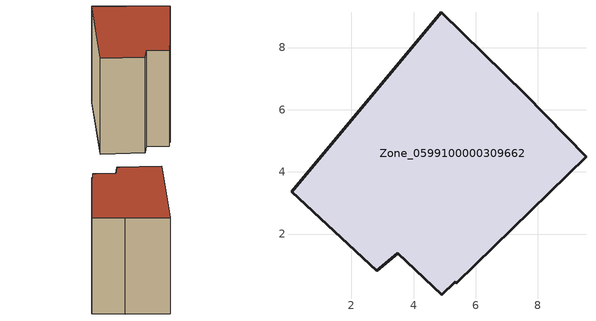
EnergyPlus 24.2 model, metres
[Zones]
Zone_0599100000309662
 floor ground (C_G): 5.32,0.46 4.9,0.04 3.5,1.38 2.81,0.82 0.07,3.35 4.89,9.14 7.58,6.51 9.55,4.49 5.39,0.43 z0
 wall outside (C_F): 9.55,4.49 7.58,6.51 4.89,9.14 0.07,3.35 2.81,0.82 3.5,1.38 4.9,0.04 5.32,0.46 5.39,0.43 9.55,4.49 z0:9.79
 roof outside (C_R): 4.9,0.04 5.32,0.46 5.39,0.43 9.55,4.49 7.58,6.51 4.89,9.14 0.07,3.35 2.81,0.82 3.5,1.38 z9.79
[BUILDING]
Pand.0599100000309662: North Axis=0; Terrain=City; Loads Convergence Tolerance Value=0.04; Temperature Convergence Tolerance Value=0.4; Solar Distribution=FullExterior; Maximum Number of Warmup Days=25; Minimum Number of Warmup Days=1
[Site:Location]
Rotterdam.The.Hague.AP_ZH_NLD Design_Conditions: Latitude=51.96; Longitude=4.45; Time Zone=1; Elevation=-4.5
[SITE:GROUNDTEMPERATURE:BUILDINGSURFACE]
18, 18, 18, 18, 18, 18, 18, 18, 18, 18, 18, 18
[MATERIAL] Thermal Absorptance=0.9; Solar Absorptance=0.7; Visible Absorptance=0.7
Name | Roughness | Thickness | Conductivity | Density | Specific Heat
G.TI.1946 | MediumSmooth | 0.15 | 1 | 540 | 1210
F.TI.1946 | Rough | 0.3 | 0.857143 | 1920 | 840
R.TI.1946 | MediumRough | 0.2 | 0.1 | 1500 | 1000
[CONSTRUCTION]
C_G: G.TI.1946
C_F: F.TI.1946
C_R: R.TI.1946
[ZONE]
Zone_0599100000309662: Type=1; Multiplier=1; Ceiling Height=Autocalculate; Volume=Autocalculate; Floor Area=autocalculate; Part of Total Floor Area=Yes
[ZONEINFILTRATION:DESIGNFLOWRATE]
Infil_Zone_0599100000309662: Zone or ZoneList or Space or SpaceList=Zone_0599100000309662; Schedule=AlwaysOn; Design Flow Rate Calculation Method=Flow/Area; Flow Rate per Floor Area=0.003; Constant Term Coefficient=1; Temperature Term Coefficient=0; Velocity Term Coefficient=0; Velocity Squared Term Coefficient=0
[HVACTEMPLATE:ZONE:IDEALLOADSAIRSYSTEM]
Zone_0599100000309662: Maximum Heating Supply Air Temperature=50; Minimum Cooling Supply Air Temperature=13; Maximum Heating Supply Air Humidity Ratio=0.0156; Minimum Cooling Supply Air Humidity Ratio=0.0077; Heating Limit=NoLimit; Cooling Limit=NoLimit; Dehumidification Control Type=ConstantSensibleHeatRatio; Cooling Sensible Heat Ratio=0.7; Dehumidification Setpoint=60; Humidification Control Type=None; Humidification Setpoint=30; Outdoor Air Method=None; Outdoor Air Flow Rate per Person=0.00944; Outdoor Air Flow Rate per Zone Floor Area=0; Outdoor Air Flow Rate per Zone=0; Demand Controlled Ventilation Type=None; Outdoor Air Economizer Type=NoEconomizer; Heat Recovery Type=None; Sensible Heat Recovery Effectiveness=0.7; Latent Heat Recovery Effectiveness=0.65
[ZONECONTROL:THERMOSTAT]
ThermostatControl_Zone_0599100000309662: Zone or ZoneList=Zone_0599100000309662; Control Type Schedule=DualSetpointControlType; Control 1=Thermostat_Zone_0599100000309662; Temperature Difference Between Cutout And Setpoint=0
[THERMOSTATSETPOINT:DUALSETPOINT]
Thermostat_Zone_0599100000309662: Heating Setpoint Temperature Schedule=HeatingSetpoint_Zone_0599100000309662; Cooling Setpoint Temperature Schedule=CoolingSetpoint_Zone_0599100000309662
[SCHEDULE:COMPACT]
HeatingSetpoint_Zone_0599100000309662: Through: 12/31, For: AllDays, Until: 24:00, 21
CoolingSetpoint_Zone_0599100000309662: Through: 12/31, For: AllDays, Until: 24:00, 24
DualSetpointControlType: Through: 12/31, For: AllDays, Until: 24:00, 4
AlwaysOn: Through: 12/31, For: AllDays, Until: 24:00, 1
